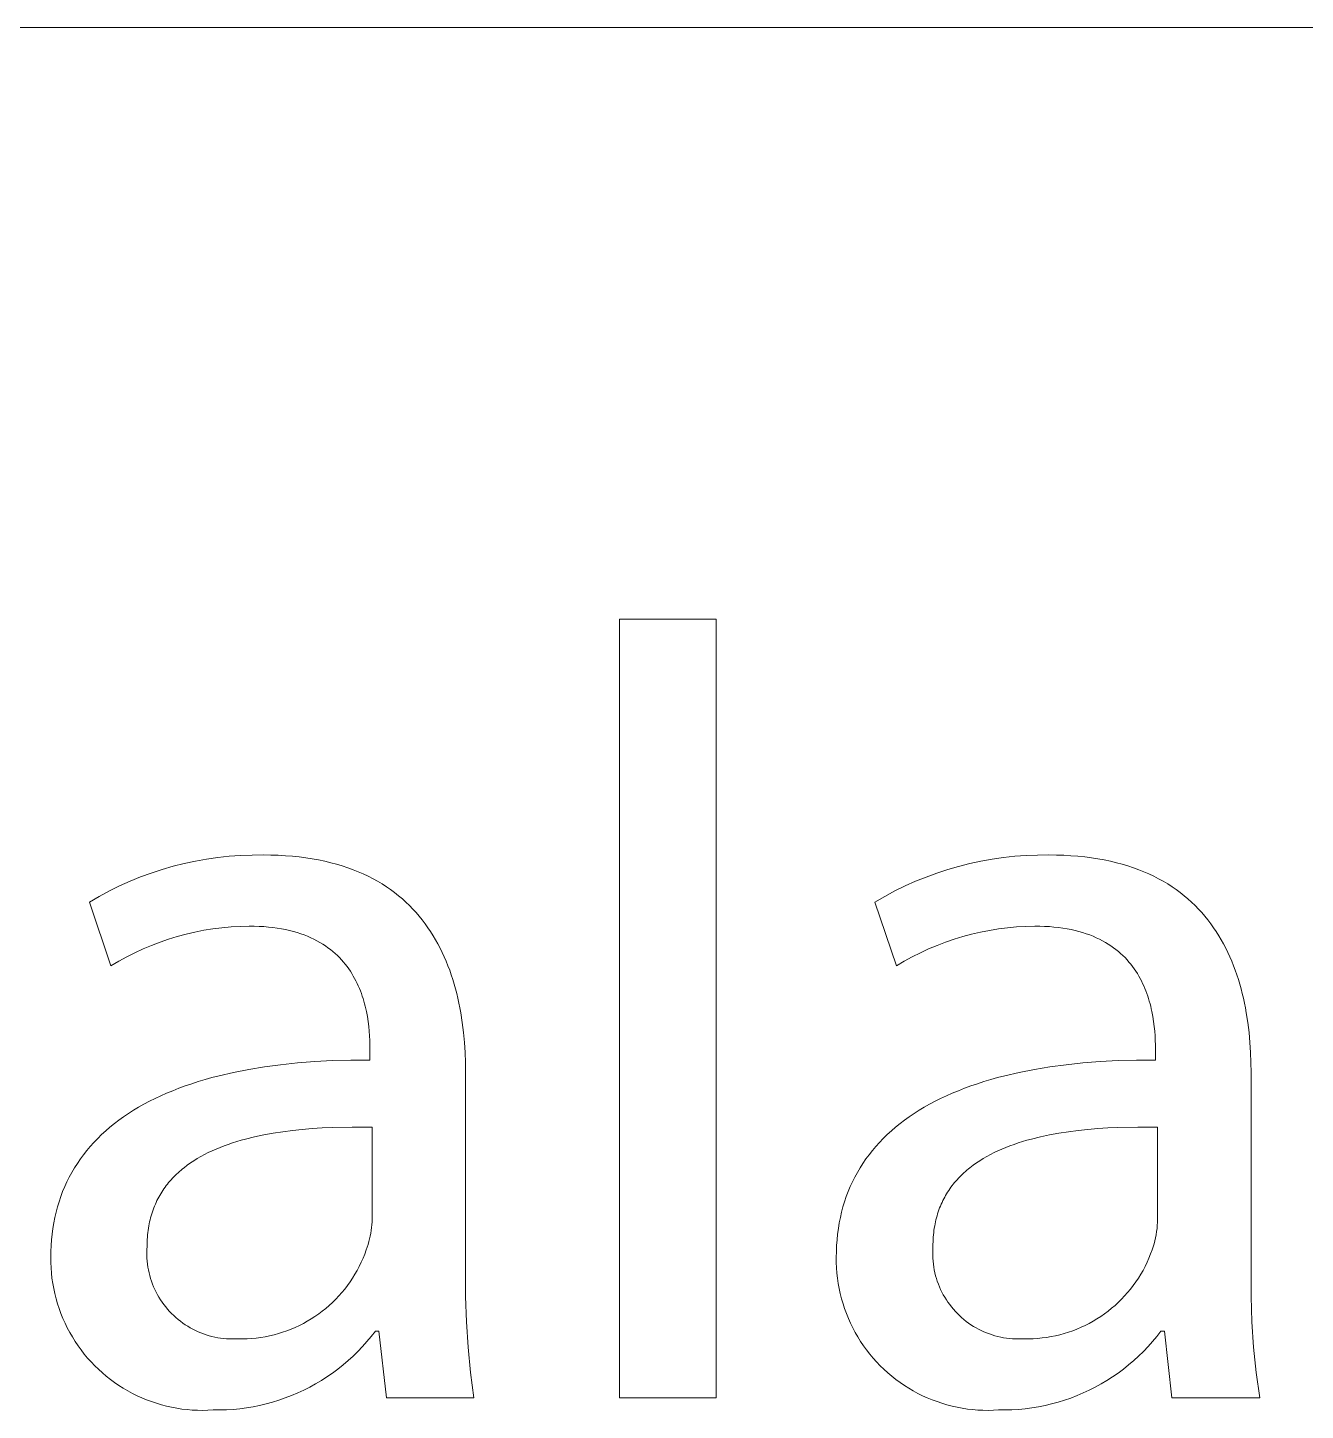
# Model space of a CAD drawing. Header units: millimetres. Extents: x -1246 to 2331, y -493 to 2006.
# Drawn here: x 2071.03 to 2112.75, y -338.04 to -292.9 of the extents above; entities that cross this region are included whole.
import ezdxf

# ---------------------------------------------------------------- set-up
doc = ezdxf.new("R2010")
doc.units = ezdxf.units.MM
doc.header["$MEASUREMENT"] = 0
doc.layers.add('Domyślny', color=7, linetype='Continuous', true_color=0x000000)

msp = doc.modelspace()

# ---------------------------------------------------------------- linework, layer by layer
at = {"layer": 'Domyślny', "color": 18, "lineweight": 15, "true_color": 0x000000}
for p, q in [((979.012, -292.897), (2330.869, -292.897)), ((2090.358, -312.205), (2093.514, -312.205)), ((2090.358, -337.637), (2090.358, -312.205)), ((2093.514, -312.205), (2093.514, -337.637)), ((2076.505, -320.11), (2076.872, -320.044)), ((2076.872, -320.044), (2077.241, -319.991)), ((2077.241, -319.991), (2077.611, -319.952)), ((2077.611, -319.952), (2077.983, -319.924)), ((2077.983, -319.924), (2078.355, -319.91)), ((2078.355, -319.91), (2078.728, -319.909)), ((2078.728, -319.909), (2078.973, -319.912)), ((2078.973, -319.912), (2079.212, -319.92)), ((2079.212, -319.92), (2079.446, -319.933)), ((2079.446, -319.933), (2079.674, -319.951)), ((2079.674, -319.951), (2079.896, -319.974)), ((2079.896, -319.974), (2080.113, -320.002)), ((2080.113, -320.002), (2080.324, -320.034)), ((2080.324, -320.034), (2080.53, -320.072)), ((2102.157, -320.111), (2102.524, -320.045)), ((2102.524, -320.045), (2102.892, -319.992)), ((2102.892, -319.992), (2103.263, -319.952)), ((2103.263, -319.952), (2103.635, -319.925)), ((2103.635, -319.925), (2104.007, -319.911)), ((2104.007, -319.911), (2104.38, -319.909)), ((2104.38, -319.909), (2104.625, -319.912)), ((2104.625, -319.912), (2104.865, -319.92)), ((2104.865, -319.92), (2105.099, -319.933)), ((2105.099, -319.933), (2105.327, -319.951)), ((2105.327, -319.951), (2105.55, -319.974)), ((2105.55, -319.974), (2105.767, -320.002)), ((2105.767, -320.002), (2105.979, -320.034)), ((2105.979, -320.034), (2106.185, -320.072)), ((2074.717, -320.627), (2075.067, -320.499)), ((2075.067, -320.499), (2075.421, -320.383)), ((2075.421, -320.383), (2075.779, -320.279)), ((2075.779, -320.279), (2076.141, -320.188)), ((2076.141, -320.188), (2076.505, -320.11)), ((2080.53, -320.072), (2080.731, -320.114)), ((2080.731, -320.114), (2080.926, -320.16)), ((2080.926, -320.16), (2081.116, -320.211)), ((2081.116, -320.211), (2081.301, -320.266)), ((2081.301, -320.266), (2081.481, -320.326)), ((2081.481, -320.326), (2081.656, -320.39)), ((2081.656, -320.39), (2081.825, -320.458)), ((2081.825, -320.458), (2081.99, -320.529)), ((2100.369, -320.628), (2100.719, -320.5)), ((2100.719, -320.5), (2101.073, -320.384)), ((2101.073, -320.384), (2101.431, -320.281)), ((2101.431, -320.281), (2101.792, -320.19)), ((2101.792, -320.19), (2102.157, -320.111)), ((2106.185, -320.072), (2106.386, -320.114)), ((2106.386, -320.114), (2106.581, -320.16)), ((2106.581, -320.16), (2106.772, -320.211)), ((2106.772, -320.211), (2106.957, -320.266)), ((2106.957, -320.266), (2107.137, -320.326)), ((2107.137, -320.326), (2107.312, -320.39)), ((2107.312, -320.39), (2107.482, -320.458)), ((2107.482, -320.458), (2107.647, -320.529)), ((2073.697, -321.084), (2074.032, -320.92)), ((2074.032, -320.92), (2074.372, -320.767)), ((2074.372, -320.767), (2074.717, -320.627)), ((2081.99, -320.529), (2082.15, -320.605)), ((2082.15, -320.605), (2082.306, -320.685)), ((2082.306, -320.685), (2082.456, -320.768)), ((2082.456, -320.768), (2082.602, -320.855)), ((2082.602, -320.855), (2082.743, -320.946)), ((2082.743, -320.946), (2082.88, -321.04)), ((2099.349, -321.084), (2099.684, -320.92)), ((2099.684, -320.92), (2100.024, -320.768)), ((2100.024, -320.768), (2100.369, -320.628)), ((2107.647, -320.529), (2107.807, -320.605)), ((2107.807, -320.605), (2107.962, -320.685)), ((2107.962, -320.685), (2108.113, -320.768)), ((2108.113, -320.768), (2108.259, -320.855)), ((2108.259, -320.855), (2108.4, -320.946)), ((2108.4, -320.946), (2108.537, -321.04)), ((2073.046, -321.446), (2073.368, -321.259)), ((2073.368, -321.259), (2073.697, -321.084)), ((2082.88, -321.04), (2083.012, -321.138)), ((2083.012, -321.138), (2083.14, -321.239)), ((2083.14, -321.239), (2083.264, -321.343)), ((2083.264, -321.343), (2083.383, -321.45)), ((2098.697, -321.446), (2099.02, -321.259)), ((2099.02, -321.259), (2099.349, -321.084)), ((2108.537, -321.04), (2108.669, -321.138)), ((2108.669, -321.138), (2108.797, -321.239)), ((2108.797, -321.239), (2108.92, -321.343)), ((2108.92, -321.343), (2109.04, -321.45)), ((2073.749, -323.531), (2073.046, -321.446)), ((2083.383, -321.45), (2083.498, -321.56)), ((2083.498, -321.56), (2083.609, -321.673)), ((2083.609, -321.673), (2083.715, -321.79)), ((2083.715, -321.79), (2083.818, -321.909)), ((2099.4, -323.531), (2098.697, -321.446)), ((2109.04, -321.45), (2109.154, -321.56)), ((2109.154, -321.56), (2109.265, -321.673)), ((2109.265, -321.673), (2109.372, -321.79)), ((2109.372, -321.79), (2109.474, -321.909)), ((2077.078, -322.32), (2076.785, -322.368)), ((2077.373, -322.283), (2077.078, -322.32)), ((2077.669, -322.256), (2077.373, -322.283)), ((2077.966, -322.239), (2077.669, -322.256)), ((2078.263, -322.232), (2077.966, -322.239)), ((2078.428, -322.234), (2078.263, -322.232)), ((2078.587, -322.24), (2078.428, -322.234)), ((2078.742, -322.249), (2078.587, -322.24)), ((2078.893, -322.262), (2078.742, -322.249)), ((2079.039, -322.278), (2078.893, -322.262)), ((2079.181, -322.297), (2079.039, -322.278)), ((2079.319, -322.32), (2079.181, -322.297)), ((2079.452, -322.346), (2079.319, -322.32)), ((2083.818, -321.909), (2083.916, -322.03)), ((2083.916, -322.03), (2084.011, -322.155)), ((2084.011, -322.155), (2084.102, -322.282)), ((2084.102, -322.282), (2084.189, -322.411)), ((2102.73, -322.321), (2102.437, -322.369)), ((2103.025, -322.284), (2102.73, -322.321)), ((2103.321, -322.256), (2103.025, -322.284)), ((2103.618, -322.239), (2103.321, -322.256)), ((2103.915, -322.232), (2103.618, -322.239)), ((2104.079, -322.234), (2103.915, -322.232)), ((2104.239, -322.24), (2104.079, -322.234)), ((2104.394, -322.249), (2104.239, -322.24)), ((2104.544, -322.262), (2104.394, -322.249)), ((2104.69, -322.278), (2104.544, -322.262)), ((2104.832, -322.297), (2104.69, -322.278)), ((2104.97, -322.32), (2104.832, -322.297)), ((2105.104, -322.346), (2104.97, -322.32)), ((2109.474, -321.909), (2109.573, -322.03)), ((2109.573, -322.03), (2109.667, -322.155)), ((2109.667, -322.155), (2109.758, -322.282)), ((2109.758, -322.282), (2109.844, -322.411)), ((2075.351, -322.754), (2075.073, -322.86)), ((2075.632, -322.657), (2075.351, -322.754)), ((2075.916, -322.57), (2075.632, -322.657)), ((2076.204, -322.492), (2075.916, -322.57)), ((2076.493, -322.425), (2076.204, -322.492)), ((2076.785, -322.368), (2076.493, -322.425)), ((2079.581, -322.375), (2079.452, -322.346)), ((2079.707, -322.407), (2079.581, -322.375)), ((2079.828, -322.442), (2079.707, -322.407)), ((2079.945, -322.48), (2079.828, -322.442)), ((2080.059, -322.521), (2079.945, -322.48)), ((2080.169, -322.564), (2080.059, -322.521)), ((2080.275, -322.61), (2080.169, -322.564)), ((2080.377, -322.658), (2080.275, -322.61)), ((2080.476, -322.709), (2080.377, -322.658)), ((2080.571, -322.762), (2080.476, -322.709)), ((2080.663, -322.818), (2080.571, -322.762)), ((2084.189, -322.411), (2084.272, -322.543)), ((2084.272, -322.543), (2084.351, -322.677)), ((2084.351, -322.677), (2084.427, -322.813)), ((2101.003, -322.755), (2100.725, -322.861)), ((2101.284, -322.658), (2101.003, -322.755)), ((2101.568, -322.571), (2101.284, -322.658)), ((2101.855, -322.494), (2101.568, -322.571)), ((2102.145, -322.426), (2101.855, -322.494)), ((2102.437, -322.369), (2102.145, -322.426)), ((2105.233, -322.375), (2105.104, -322.346)), ((2105.358, -322.407), (2105.233, -322.375)), ((2105.48, -322.442), (2105.358, -322.407)), ((2105.597, -322.48), (2105.48, -322.442)), ((2105.711, -322.521), (2105.597, -322.48)), ((2105.82, -322.564), (2105.711, -322.521)), ((2105.926, -322.61), (2105.82, -322.564)), ((2106.029, -322.658), (2105.926, -322.61)), ((2106.127, -322.709), (2106.029, -322.658)), ((2106.222, -322.762), (2106.127, -322.709)), ((2106.314, -322.818), (2106.222, -322.762)), ((2109.844, -322.411), (2109.927, -322.543)), ((2109.927, -322.543), (2110.007, -322.677)), ((2110.007, -322.677), (2110.083, -322.813)), ((2074.53, -323.101), (2074.265, -323.235)), ((2074.8, -322.976), (2074.53, -323.101)), ((2075.073, -322.86), (2074.8, -322.976)), ((2080.751, -322.875), (2080.663, -322.818)), ((2080.836, -322.935), (2080.751, -322.875)), ((2080.917, -322.997), (2080.836, -322.935)), ((2080.996, -323.06), (2080.917, -322.997)), ((2081.071, -323.125), (2080.996, -323.06)), ((2081.143, -323.192), (2081.071, -323.125)), ((2081.212, -323.261), (2081.143, -323.192)), ((2084.427, -322.813), (2084.5, -322.951)), ((2084.5, -322.951), (2084.568, -323.092)), ((2084.568, -323.092), (2084.634, -323.234)), ((2100.182, -323.101), (2099.916, -323.236)), ((2100.451, -322.977), (2100.182, -323.101)), ((2100.725, -322.861), (2100.451, -322.977)), ((2106.402, -322.875), (2106.314, -322.818)), ((2106.487, -322.935), (2106.402, -322.875)), ((2106.569, -322.997), (2106.487, -322.935)), ((2106.647, -323.06), (2106.569, -322.997)), ((2106.722, -323.125), (2106.647, -323.06)), ((2106.795, -323.192), (2106.722, -323.125)), ((2106.864, -323.261), (2106.795, -323.192)), ((2110.083, -322.813), (2110.155, -322.951)), ((2110.155, -322.951), (2110.223, -323.092)), ((2110.223, -323.092), (2110.288, -323.234)), ((2074.004, -323.378), (2073.749, -323.531)), ((2074.265, -323.235), (2074.004, -323.378)), ((2081.278, -323.331), (2081.212, -323.261)), ((2081.341, -323.403), (2081.278, -323.331)), ((2081.402, -323.476), (2081.341, -323.403)), ((2081.459, -323.551), (2081.402, -323.476)), ((2081.514, -323.626), (2081.459, -323.551)), ((2081.566, -323.703), (2081.514, -323.626)), ((2084.634, -323.234), (2084.696, -323.378)), ((2084.696, -323.378), (2084.754, -323.524)), ((2084.754, -323.524), (2084.81, -323.672)), ((2084.81, -323.672), (2084.862, -323.821)), ((2099.656, -323.379), (2099.4, -323.531)), ((2099.916, -323.236), (2099.656, -323.379)), ((2106.93, -323.331), (2106.864, -323.261)), ((2106.993, -323.403), (2106.93, -323.331)), ((2107.053, -323.476), (2106.993, -323.403)), ((2107.111, -323.551), (2107.053, -323.476)), ((2107.165, -323.626), (2107.111, -323.551)), ((2107.218, -323.703), (2107.165, -323.626)), ((2110.288, -323.234), (2110.35, -323.378)), ((2110.35, -323.378), (2110.409, -323.524)), ((2110.409, -323.524), (2110.464, -323.672)), ((2110.464, -323.672), (2110.516, -323.821)), ((2081.616, -323.781), (2081.566, -323.703)), ((2081.663, -323.86), (2081.616, -323.781)), ((2081.707, -323.94), (2081.663, -323.86)), ((2081.749, -324.02), (2081.707, -323.94)), ((2081.789, -324.101), (2081.749, -324.02)), ((2081.826, -324.183), (2081.789, -324.101)), ((2084.862, -323.821), (2084.911, -323.972)), ((2084.911, -323.972), (2084.957, -324.124)), ((2084.957, -324.124), (2085, -324.277)), ((2107.267, -323.781), (2107.218, -323.703)), ((2107.314, -323.86), (2107.267, -323.781)), ((2107.359, -323.94), (2107.314, -323.86)), ((2107.401, -324.02), (2107.359, -323.94)), ((2107.44, -324.101), (2107.401, -324.02)), ((2107.478, -324.183), (2107.44, -324.101)), ((2110.516, -323.821), (2110.565, -323.972)), ((2110.565, -323.972), (2110.611, -324.124)), ((2110.611, -324.124), (2110.653, -324.277)), ((2081.862, -324.265), (2081.826, -324.183)), ((2081.895, -324.348), (2081.862, -324.265)), ((2081.926, -324.431), (2081.895, -324.348)), ((2081.955, -324.515), (2081.926, -324.431)), ((2081.982, -324.598), (2081.955, -324.515)), ((2085, -324.277), (2085.04, -324.432)), ((2085.04, -324.432), (2085.077, -324.588)), ((2107.513, -324.265), (2107.478, -324.183)), ((2107.546, -324.348), (2107.513, -324.265)), ((2107.577, -324.431), (2107.546, -324.348)), ((2107.606, -324.515), (2107.577, -324.431)), ((2107.633, -324.598), (2107.606, -324.515)), ((2110.653, -324.277), (2110.693, -324.432)), ((2110.693, -324.432), (2110.73, -324.588)), ((2082.007, -324.682), (2081.982, -324.598)), ((2082.03, -324.766), (2082.007, -324.682)), ((2082.052, -324.849), (2082.03, -324.766)), ((2082.071, -324.933), (2082.052, -324.849)), ((2082.089, -325.016), (2082.071, -324.933)), ((2082.121, -325.182), (2082.089, -325.016)), ((2085.077, -324.588), (2085.111, -324.745)), ((2085.111, -324.745), (2085.143, -324.903)), ((2085.143, -324.903), (2085.172, -325.062)), ((2107.658, -324.682), (2107.633, -324.598)), ((2107.682, -324.766), (2107.658, -324.682)), ((2107.703, -324.849), (2107.682, -324.766)), ((2107.723, -324.933), (2107.703, -324.849)), ((2107.741, -325.016), (2107.723, -324.933)), ((2107.772, -325.182), (2107.741, -325.016)), ((2110.73, -324.588), (2110.764, -324.745)), ((2110.764, -324.745), (2110.795, -324.903)), ((2110.795, -324.903), (2110.824, -325.062)), ((2082.147, -325.345), (2082.121, -325.182)), ((2082.167, -325.506), (2082.147, -325.345)), ((2085.172, -325.062), (2085.221, -325.382)), ((2085.221, -325.382), (2085.261, -325.705)), ((2107.798, -325.345), (2107.772, -325.182)), ((2107.819, -325.506), (2107.798, -325.345)), ((2110.824, -325.062), (2110.873, -325.382)), ((2110.873, -325.382), (2110.913, -325.705)), ((2082.182, -325.664), (2082.167, -325.506)), ((2082.194, -325.817), (2082.182, -325.664)), ((2082.201, -325.966), (2082.194, -325.817)), ((2085.261, -325.705), (2085.291, -326.03)), ((2107.834, -325.664), (2107.819, -325.506)), ((2107.845, -325.817), (2107.834, -325.664)), ((2107.853, -325.966), (2107.845, -325.817)), ((2110.913, -325.705), (2110.942, -326.03)), ((2082.205, -326.109), (2082.201, -325.966)), ((2082.206, -326.247), (2082.205, -326.109)), ((2082.206, -326.604), (2082.206, -326.247)), ((2085.291, -326.03), (2085.311, -326.356)), ((2085.311, -326.356), (2085.323, -326.683)), ((2107.857, -326.109), (2107.853, -325.966)), ((2107.858, -326.247), (2107.857, -326.109)), ((2107.858, -326.604), (2107.858, -326.247)), ((2110.942, -326.03), (2110.963, -326.356)), ((2110.963, -326.356), (2110.975, -326.683)), ((2078.247, -326.911), (2078.758, -326.827)), ((2078.758, -326.827), (2079.288, -326.756)), ((2079.288, -326.756), (2079.836, -326.699)), ((2079.836, -326.699), (2080.402, -326.655)), ((2080.402, -326.655), (2080.986, -326.624)), ((2080.986, -326.624), (2081.587, -326.607)), ((2081.587, -326.607), (2082.206, -326.604)), ((2085.323, -326.683), (2085.327, -327.009)), ((2103.903, -326.911), (2104.414, -326.827)), ((2104.414, -326.827), (2104.944, -326.756)), ((2104.944, -326.756), (2105.491, -326.699)), ((2105.491, -326.699), (2106.057, -326.655)), ((2106.057, -326.655), (2106.64, -326.624)), ((2106.64, -326.624), (2107.24, -326.607)), ((2107.24, -326.607), (2107.858, -326.604)), ((2110.975, -326.683), (2110.979, -327.009)), ((2076.601, -327.307), (2076.822, -327.241)), ((2076.822, -327.241), (2077.048, -327.178)), ((2077.048, -327.178), (2077.279, -327.118)), ((2077.279, -327.118), (2077.753, -327.008)), ((2077.753, -327.008), (2078.247, -326.911)), ((2085.327, -327.009), (2085.327, -333.489)), ((2102.258, -327.307), (2102.479, -327.241)), ((2102.479, -327.241), (2102.705, -327.178)), ((2102.705, -327.178), (2102.935, -327.118)), ((2102.935, -327.118), (2103.41, -327.008)), ((2103.41, -327.008), (2103.903, -326.911)), ((2110.979, -327.009), (2110.979, -333.489)), ((2075.374, -327.771), (2075.567, -327.686)), ((2075.567, -327.686), (2075.764, -327.604)), ((2075.764, -327.604), (2075.966, -327.525)), ((2075.966, -327.525), (2076.173, -327.449)), ((2076.173, -327.449), (2076.385, -327.376)), ((2076.385, -327.376), (2076.601, -327.307)), ((2101.031, -327.771), (2101.224, -327.686)), ((2101.224, -327.686), (2101.421, -327.604)), ((2101.421, -327.604), (2101.623, -327.525)), ((2101.623, -327.525), (2101.83, -327.449)), ((2101.83, -327.449), (2102.042, -327.376)), ((2102.042, -327.376), (2102.258, -327.307)), ((2074.484, -328.245), (2074.653, -328.144)), ((2074.653, -328.144), (2074.826, -328.046)), ((2074.826, -328.046), (2075.004, -327.951)), ((2075.004, -327.951), (2075.187, -327.86)), ((2075.187, -327.86), (2075.374, -327.771)), ((2100.14, -328.245), (2100.309, -328.144)), ((2100.309, -328.144), (2100.482, -328.046)), ((2100.482, -328.046), (2100.66, -327.951)), ((2100.66, -327.951), (2100.843, -327.86)), ((2100.843, -327.86), (2101.031, -327.771)), ((2073.86, -328.679), (2074.009, -328.566)), ((2074.009, -328.566), (2074.162, -328.456)), ((2074.162, -328.456), (2074.321, -328.349)), ((2074.321, -328.349), (2074.484, -328.245)), ((2099.516, -328.679), (2099.664, -328.566)), ((2099.664, -328.566), (2099.818, -328.456)), ((2099.818, -328.456), (2099.977, -328.349)), ((2099.977, -328.349), (2100.14, -328.245)), ((2073.316, -329.162), (2073.445, -329.037)), ((2073.445, -329.037), (2073.578, -328.915)), ((2073.578, -328.915), (2073.717, -328.795)), ((2073.717, -328.795), (2073.86, -328.679)), ((2078.74, -329.047), (2078.439, -329.111)), ((2079.048, -328.991), (2078.74, -329.047)), ((2079.36, -328.943), (2079.048, -328.991)), ((2079.677, -328.902), (2079.36, -328.943)), ((2079.998, -328.868), (2079.677, -328.902)), ((2080.321, -328.841), (2079.998, -328.868)), ((2080.647, -328.82), (2080.321, -328.841)), ((2080.974, -328.805), (2080.647, -328.82)), ((2081.628, -328.791), (2080.974, -328.805)), ((2082.278, -328.796), (2081.628, -328.791)), ((2082.278, -331.798), (2082.278, -328.796)), ((2098.971, -329.162), (2099.099, -329.037)), ((2099.099, -329.037), (2099.233, -328.915)), ((2099.233, -328.915), (2099.372, -328.795)), ((2099.372, -328.795), (2099.516, -328.679)), ((2104.401, -329.047), (2104.1, -329.111)), ((2104.707, -328.991), (2104.401, -329.047)), ((2105.019, -328.943), (2104.707, -328.991)), ((2105.335, -328.902), (2105.019, -328.943)), ((2105.655, -328.868), (2105.335, -328.902)), ((2105.978, -328.841), (2105.655, -328.868)), ((2106.303, -328.82), (2105.978, -328.841)), ((2106.629, -328.805), (2106.303, -328.82)), ((2107.282, -328.791), (2106.629, -328.805)), ((2107.929, -328.796), (2107.282, -328.791)), ((2107.929, -331.798), (2107.929, -328.796)), ((2072.961, -329.556), (2073.074, -329.422)), ((2073.074, -329.422), (2073.192, -329.291)), ((2073.192, -329.291), (2073.316, -329.162)), ((2077.181, -329.511), (2077.053, -329.567)), ((2077.312, -329.457), (2077.181, -329.511)), ((2077.445, -329.405), (2077.312, -329.457)), ((2077.581, -329.356), (2077.445, -329.405)), ((2077.719, -329.31), (2077.581, -329.356)), ((2077.859, -329.265), (2077.719, -329.31)), ((2078.001, -329.223), (2077.859, -329.265)), ((2078.145, -329.184), (2078.001, -329.223)), ((2078.439, -329.111), (2078.145, -329.184)), ((2098.615, -329.556), (2098.728, -329.422)), ((2098.728, -329.422), (2098.847, -329.291)), ((2098.847, -329.291), (2098.971, -329.162)), ((2102.843, -329.511), (2102.715, -329.567)), ((2102.974, -329.457), (2102.843, -329.511)), ((2103.107, -329.405), (2102.974, -329.457)), ((2103.242, -329.356), (2103.107, -329.405)), ((2103.38, -329.31), (2103.242, -329.356)), ((2103.52, -329.265), (2103.38, -329.31)), ((2103.662, -329.223), (2103.52, -329.265)), ((2103.806, -329.184), (2103.662, -329.223)), ((2104.1, -329.111), (2103.806, -329.184)), ((2072.558, -330.123), (2072.651, -329.977)), ((2072.651, -329.977), (2072.749, -329.834)), ((2072.749, -329.834), (2072.852, -329.694)), ((2072.852, -329.694), (2072.961, -329.556)), ((2076.346, -329.963), (2076.239, -330.039)), ((2076.456, -329.89), (2076.346, -329.963)), ((2076.569, -329.82), (2076.456, -329.89)), ((2076.686, -329.753), (2076.569, -329.82)), ((2076.806, -329.689), (2076.686, -329.753)), ((2076.928, -329.627), (2076.806, -329.689)), ((2077.053, -329.567), (2076.928, -329.627)), ((2098.212, -330.123), (2098.305, -329.977)), ((2098.305, -329.977), (2098.403, -329.834)), ((2098.403, -329.834), (2098.506, -329.694)), ((2098.506, -329.694), (2098.615, -329.556)), ((2102.009, -329.963), (2101.902, -330.039)), ((2102.119, -329.89), (2102.009, -329.963)), ((2102.232, -329.82), (2102.119, -329.89)), ((2102.349, -329.753), (2102.232, -329.82)), ((2102.468, -329.689), (2102.349, -329.753)), ((2102.59, -329.627), (2102.468, -329.689)), ((2102.715, -329.567), (2102.59, -329.627)), ((2072.31, -330.579), (2072.388, -330.424)), ((2072.388, -330.424), (2072.47, -330.272)), ((2072.47, -330.272), (2072.558, -330.123)), ((2075.802, -330.418), (2075.758, -330.464)), ((2075.847, -330.373), (2075.802, -330.418)), ((2075.893, -330.328), (2075.847, -330.373)), ((2075.939, -330.285), (2075.893, -330.328)), ((2075.987, -330.242), (2075.939, -330.285)), ((2076.036, -330.2), (2075.987, -330.242)), ((2076.085, -330.159), (2076.036, -330.2)), ((2076.136, -330.118), (2076.085, -330.159)), ((2076.239, -330.039), (2076.136, -330.118)), ((2097.963, -330.579), (2098.041, -330.424)), ((2098.041, -330.424), (2098.124, -330.272)), ((2098.124, -330.272), (2098.212, -330.123)), ((2101.465, -330.418), (2101.421, -330.464)), ((2101.51, -330.373), (2101.465, -330.418)), ((2101.556, -330.328), (2101.51, -330.373)), ((2101.602, -330.285), (2101.556, -330.328)), ((2101.65, -330.242), (2101.602, -330.285)), ((2101.699, -330.2), (2101.65, -330.242)), ((2101.748, -330.159), (2101.699, -330.2)), ((2101.798, -330.118), (2101.748, -330.159)), ((2101.902, -330.039), (2101.798, -330.118)), ((2072.11, -331.062), (2072.171, -330.898)), ((2072.171, -330.898), (2072.238, -330.737)), ((2072.238, -330.737), (2072.31, -330.579)), ((2075.443, -330.86), (2075.409, -330.913)), ((2075.479, -330.807), (2075.443, -330.86)), ((2075.516, -330.756), (2075.479, -330.807)), ((2075.553, -330.705), (2075.516, -330.756)), ((2075.592, -330.655), (2075.553, -330.705)), ((2075.632, -330.606), (2075.592, -330.655)), ((2075.673, -330.558), (2075.632, -330.606)), ((2075.715, -330.51), (2075.673, -330.558)), ((2075.758, -330.464), (2075.715, -330.51)), ((2097.762, -331.062), (2097.824, -330.898)), ((2097.824, -330.898), (2097.891, -330.737)), ((2097.891, -330.737), (2097.963, -330.579)), ((2101.106, -330.86), (2101.072, -330.913)), ((2101.142, -330.807), (2101.106, -330.86)), ((2101.179, -330.756), (2101.142, -330.807)), ((2101.217, -330.705), (2101.179, -330.756)), ((2101.256, -330.655), (2101.217, -330.705)), ((2101.295, -330.606), (2101.256, -330.655)), ((2101.336, -330.558), (2101.295, -330.606)), ((2101.378, -330.51), (2101.336, -330.558)), ((2101.421, -330.464), (2101.378, -330.51)), ((2072.002, -331.397), (2072.053, -331.228)), ((2072.053, -331.228), (2072.11, -331.062)), ((2075.198, -331.31), (2075.172, -331.37)), ((2075.224, -331.251), (2075.198, -331.31)), ((2075.252, -331.192), (2075.224, -331.251)), ((2075.281, -331.135), (2075.252, -331.192)), ((2075.311, -331.078), (2075.281, -331.135)), ((2075.343, -331.022), (2075.311, -331.078)), ((2075.375, -330.967), (2075.343, -331.022)), ((2075.409, -330.913), (2075.375, -330.967)), ((2097.654, -331.397), (2097.706, -331.228)), ((2097.706, -331.228), (2097.762, -331.062)), ((2100.861, -331.31), (2100.835, -331.37)), ((2100.888, -331.251), (2100.861, -331.31)), ((2100.915, -331.192), (2100.888, -331.251)), ((2100.944, -331.135), (2100.915, -331.192)), ((2100.975, -331.078), (2100.944, -331.135)), ((2101.006, -331.022), (2100.975, -331.078)), ((2101.038, -330.967), (2101.006, -331.022)), ((2101.072, -330.913), (2101.038, -330.967)), ((2071.881, -331.922), (2071.916, -331.745)), ((2071.916, -331.745), (2071.957, -331.57)), ((2071.957, -331.57), (2072.002, -331.397)), ((2075.044, -331.75), (2075.027, -331.817)), ((2075.063, -331.685), (2075.044, -331.75)), ((2075.082, -331.62), (2075.063, -331.685)), ((2075.103, -331.556), (2075.082, -331.62)), ((2075.125, -331.493), (2075.103, -331.556)), ((2075.148, -331.431), (2075.125, -331.493)), ((2075.172, -331.37), (2075.148, -331.431)), ((2082.275, -331.891), (2082.278, -331.798)), ((2097.533, -331.922), (2097.568, -331.745)), ((2097.568, -331.745), (2097.609, -331.57)), ((2097.609, -331.57), (2097.654, -331.397)), ((2100.708, -331.75), (2100.691, -331.817)), ((2100.726, -331.685), (2100.708, -331.75)), ((2100.745, -331.62), (2100.726, -331.685)), ((2100.766, -331.556), (2100.745, -331.62)), ((2100.788, -331.493), (2100.766, -331.556)), ((2100.811, -331.431), (2100.788, -331.493)), ((2100.835, -331.37), (2100.811, -331.431)), ((2107.926, -331.9), (2107.929, -331.798)), ((2071.827, -332.287), (2071.851, -332.103)), ((2071.851, -332.103), (2071.881, -331.922)), ((2074.953, -332.237), (2074.946, -332.31)), ((2074.962, -332.164), (2074.953, -332.237)), ((2074.973, -332.093), (2074.962, -332.164)), ((2074.984, -332.022), (2074.973, -332.093)), ((2074.997, -331.953), (2074.984, -332.022)), ((2075.012, -331.885), (2074.997, -331.953)), ((2075.027, -331.817), (2075.012, -331.885)), ((2082.235, -332.26), (2082.249, -332.169)), ((2082.249, -332.169), (2082.261, -332.076)), ((2082.261, -332.076), (2082.269, -331.983)), ((2082.269, -331.983), (2082.275, -331.891)), ((2097.478, -332.287), (2097.503, -332.103)), ((2097.503, -332.103), (2097.533, -331.922)), ((2100.617, -332.237), (2100.609, -332.31)), ((2100.626, -332.164), (2100.617, -332.237)), ((2100.636, -332.093), (2100.626, -332.164)), ((2100.648, -332.022), (2100.636, -332.093)), ((2100.661, -331.953), (2100.648, -332.022)), ((2100.675, -331.885), (2100.661, -331.953)), ((2100.691, -331.817), (2100.675, -331.885)), ((2107.88, -332.305), (2107.896, -332.204)), ((2107.896, -332.204), (2107.909, -332.103)), ((2107.909, -332.103), (2107.919, -332.001)), ((2107.919, -332.001), (2107.926, -331.9)), ((2071.786, -332.854), (2071.794, -332.662)), ((2071.794, -332.662), (2071.808, -332.473)), ((2071.808, -332.473), (2071.827, -332.287)), ((2074.928, -332.691), (2074.922, -332.787)), ((2074.929, -332.613), (2074.928, -332.691)), ((2074.931, -332.536), (2074.929, -332.613)), ((2074.934, -332.459), (2074.931, -332.536)), ((2074.939, -332.384), (2074.934, -332.459)), ((2074.946, -332.31), (2074.939, -332.384)), ((2082.119, -332.711), (2082.148, -332.622)), ((2082.148, -332.622), (2082.174, -332.533)), ((2082.174, -332.533), (2082.197, -332.443)), ((2082.197, -332.443), (2082.217, -332.352)), ((2082.217, -332.352), (2082.235, -332.26)), ((2097.437, -332.854), (2097.446, -332.662)), ((2097.446, -332.662), (2097.459, -332.473)), ((2097.459, -332.473), (2097.478, -332.287)), ((2100.591, -332.691), (2100.585, -332.787)), ((2100.592, -332.613), (2100.591, -332.691)), ((2100.594, -332.536), (2100.592, -332.613)), ((2100.598, -332.459), (2100.594, -332.536)), ((2100.603, -332.384), (2100.598, -332.459)), ((2100.609, -332.31), (2100.603, -332.384)), ((2107.751, -332.798), (2107.783, -332.701)), ((2107.783, -332.701), (2107.812, -332.603)), ((2107.812, -332.603), (2107.837, -332.505)), ((2107.837, -332.505), (2107.86, -332.405)), ((2107.86, -332.405), (2107.88, -332.305)), ((2071.783, -333.048), (2071.786, -332.854)), ((2071.784, -333.219), (2071.783, -333.048)), ((2074.922, -332.787), (2074.92, -332.883)), ((2074.92, -332.883), (2074.92, -332.979)), ((2074.92, -332.979), (2074.924, -333.075)), ((2074.924, -333.075), (2074.932, -333.171)), ((2081.922, -333.208), (2081.982, -333.073)), ((2081.982, -333.073), (2082.037, -332.937)), ((2082.037, -332.937), (2082.087, -332.798)), ((2082.087, -332.798), (2082.119, -332.711)), ((2097.435, -333.048), (2097.437, -332.854)), ((2097.436, -333.219), (2097.435, -333.048)), ((2100.585, -332.787), (2100.583, -332.883)), ((2100.583, -332.883), (2100.583, -332.979)), ((2100.583, -332.979), (2100.587, -333.075)), ((2100.587, -333.075), (2100.594, -333.171)), ((2107.585, -333.207), (2107.645, -333.073)), ((2107.645, -333.073), (2107.7, -332.936)), ((2107.7, -332.936), (2107.751, -332.798)), ((2071.791, -333.389), (2071.784, -333.219)), ((2071.804, -333.559), (2071.791, -333.389)), ((2071.823, -333.728), (2071.804, -333.559)), ((2074.932, -333.171), (2074.942, -333.266)), ((2074.942, -333.266), (2074.956, -333.361)), ((2074.956, -333.361), (2074.973, -333.456)), ((2074.973, -333.456), (2074.994, -333.55)), ((2074.994, -333.55), (2075.017, -333.643)), ((2081.639, -333.723), (2081.716, -333.598)), ((2081.716, -333.598), (2081.789, -333.47)), ((2081.789, -333.47), (2081.858, -333.34)), ((2081.858, -333.34), (2081.922, -333.208)), ((2085.327, -333.489), (2085.328, -334.321)), ((2097.443, -333.389), (2097.436, -333.219)), ((2097.456, -333.559), (2097.443, -333.389)), ((2097.475, -333.728), (2097.456, -333.559)), ((2100.594, -333.171), (2100.605, -333.267)), ((2100.605, -333.267), (2100.618, -333.362)), ((2100.618, -333.362), (2100.635, -333.457)), ((2100.635, -333.457), (2100.655, -333.551)), ((2100.655, -333.551), (2100.679, -333.644)), ((2107.301, -333.722), (2107.379, -333.597)), ((2107.379, -333.597), (2107.452, -333.47)), ((2107.452, -333.47), (2107.521, -333.34)), ((2107.521, -333.34), (2107.585, -333.207)), ((2110.979, -333.489), (2110.979, -334.321)), ((2071.848, -333.896), (2071.823, -333.728)), ((2071.878, -334.064), (2071.848, -333.896)), ((2075.017, -333.643), (2075.044, -333.735)), ((2075.044, -333.735), (2075.074, -333.827)), ((2075.074, -333.827), (2075.107, -333.917)), ((2075.107, -333.917), (2075.143, -334.006)), ((2075.143, -334.006), (2075.182, -334.094)), ((2081.382, -334.082), (2081.471, -333.966)), ((2081.471, -333.966), (2081.557, -333.846)), ((2081.557, -333.846), (2081.639, -333.723)), ((2097.499, -333.896), (2097.475, -333.728)), ((2097.529, -334.064), (2097.499, -333.896)), ((2100.679, -333.644), (2100.706, -333.736)), ((2100.706, -333.736), (2100.735, -333.828)), ((2100.735, -333.828), (2100.768, -333.918)), ((2100.768, -333.918), (2100.804, -334.007)), ((2100.804, -334.007), (2100.843, -334.095)), ((2107.044, -334.081), (2107.133, -333.964)), ((2107.133, -333.964), (2107.219, -333.845)), ((2107.219, -333.845), (2107.301, -333.722)), ((2071.914, -334.23), (2071.878, -334.064)), ((2071.956, -334.395), (2071.914, -334.23)), ((2072.003, -334.559), (2071.956, -334.395)), ((2075.182, -334.094), (2075.224, -334.18)), ((2075.224, -334.18), (2075.269, -334.265)), ((2075.269, -334.265), (2075.317, -334.348)), ((2075.317, -334.348), (2075.368, -334.43)), ((2075.368, -334.43), (2075.421, -334.51)), ((2075.421, -334.51), (2075.478, -334.587)), ((2080.984, -334.516), (2081.089, -334.413)), ((2081.089, -334.413), (2081.19, -334.306)), ((2081.19, -334.306), (2081.288, -334.196)), ((2081.288, -334.196), (2081.382, -334.082)), ((2085.328, -334.321), (2085.356, -335.152)), ((2097.565, -334.23), (2097.529, -334.064)), ((2097.607, -334.395), (2097.565, -334.23)), ((2097.655, -334.559), (2097.607, -334.395)), ((2100.843, -334.095), (2100.885, -334.181)), ((2100.885, -334.181), (2100.93, -334.266)), ((2100.93, -334.266), (2100.978, -334.35)), ((2100.978, -334.35), (2101.029, -334.431)), ((2101.029, -334.431), (2101.083, -334.511)), ((2101.083, -334.511), (2101.139, -334.589)), ((2106.646, -334.514), (2106.751, -334.411)), ((2106.751, -334.411), (2106.852, -334.304)), ((2106.852, -334.304), (2106.95, -334.194)), ((2106.95, -334.194), (2107.044, -334.081)), ((2110.979, -334.321), (2111.008, -335.153)), ((2072.056, -334.721), (2072.003, -334.559)), ((2072.115, -334.88), (2072.056, -334.721)), ((2072.179, -335.038), (2072.115, -334.88)), ((2075.478, -334.587), (2075.536, -334.663)), ((2075.536, -334.663), (2075.598, -334.737)), ((2075.598, -334.737), (2075.662, -334.809)), ((2075.662, -334.809), (2075.728, -334.879)), ((2075.728, -334.879), (2075.797, -334.946)), ((2075.797, -334.946), (2075.868, -335.01)), ((2080.411, -334.976), (2080.532, -334.892)), ((2080.532, -334.892), (2080.649, -334.804)), ((2080.649, -334.804), (2080.764, -334.712)), ((2080.764, -334.712), (2080.876, -334.616)), ((2080.876, -334.616), (2080.984, -334.516)), ((2097.708, -334.721), (2097.655, -334.559)), ((2097.766, -334.88), (2097.708, -334.721)), ((2097.83, -335.038), (2097.766, -334.88)), ((2101.139, -334.589), (2101.198, -334.665)), ((2101.198, -334.665), (2101.259, -334.739)), ((2101.259, -334.739), (2101.323, -334.811)), ((2101.323, -334.811), (2101.389, -334.881)), ((2101.389, -334.881), (2101.458, -334.948)), ((2101.458, -334.948), (2101.529, -335.013)), ((2106.073, -334.974), (2106.193, -334.89)), ((2106.193, -334.89), (2106.311, -334.802)), ((2106.311, -334.802), (2106.426, -334.71)), ((2106.426, -334.71), (2106.538, -334.614)), ((2106.538, -334.614), (2106.646, -334.514)), ((2072.248, -335.194), (2072.179, -335.038)), ((2072.323, -335.347), (2072.248, -335.194)), ((2072.403, -335.497), (2072.323, -335.347)), ((2075.868, -335.01), (2075.941, -335.073)), ((2075.941, -335.073), (2076.016, -335.133)), ((2076.016, -335.133), (2076.093, -335.19)), ((2076.093, -335.19), (2076.173, -335.244)), ((2076.173, -335.244), (2076.254, -335.296)), ((2076.254, -335.296), (2076.336, -335.345)), ((2076.336, -335.345), (2076.421, -335.391)), ((2076.421, -335.391), (2076.506, -335.434)), ((2079.494, -335.442), (2079.632, -335.389)), ((2079.632, -335.389), (2079.767, -335.332)), ((2079.767, -335.332), (2079.901, -335.269)), ((2079.901, -335.269), (2080.032, -335.203)), ((2080.032, -335.203), (2080.161, -335.131)), ((2080.161, -335.131), (2080.287, -335.056)), ((2080.287, -335.056), (2080.411, -334.976)), ((2085.356, -335.152), (2085.411, -335.982)), ((2097.9, -335.194), (2097.83, -335.038)), ((2097.975, -335.347), (2097.9, -335.194)), ((2098.055, -335.497), (2097.975, -335.347)), ((2101.529, -335.013), (2101.602, -335.075)), ((2101.602, -335.075), (2101.678, -335.135)), ((2101.678, -335.135), (2101.755, -335.192)), ((2101.755, -335.192), (2101.834, -335.246)), ((2101.834, -335.246), (2101.915, -335.298)), ((2101.915, -335.298), (2101.998, -335.347)), ((2101.998, -335.347), (2102.083, -335.393)), ((2102.083, -335.393), (2102.169, -335.436)), ((2105.157, -335.44), (2105.294, -335.387)), ((2105.294, -335.387), (2105.43, -335.33)), ((2105.43, -335.33), (2105.563, -335.267)), ((2105.563, -335.267), (2105.694, -335.2)), ((2105.694, -335.2), (2105.823, -335.129)), ((2105.823, -335.129), (2105.949, -335.054)), ((2105.949, -335.054), (2106.073, -334.974)), ((2111.008, -335.153), (2111.065, -335.983)), ((2072.488, -335.644), (2072.403, -335.497)), ((2072.579, -335.789), (2072.488, -335.644)), ((2072.674, -335.93), (2072.579, -335.789)), ((2076.506, -335.434), (2076.594, -335.474)), ((2076.594, -335.474), (2076.682, -335.511)), ((2076.682, -335.511), (2076.772, -335.545)), ((2076.772, -335.545), (2076.863, -335.576)), ((2076.863, -335.576), (2076.955, -335.604)), ((2076.955, -335.604), (2077.048, -335.629)), ((2077.048, -335.629), (2077.142, -335.65)), ((2077.142, -335.65), (2077.236, -335.669)), ((2077.236, -335.669), (2077.331, -335.684)), ((2077.331, -335.684), (2077.426, -335.695)), ((2077.426, -335.695), (2077.522, -335.704)), ((2077.522, -335.704), (2077.618, -335.709)), ((2077.618, -335.709), (2077.714, -335.711)), ((2077.714, -335.711), (2077.81, -335.709)), ((2077.81, -335.709), (2077.906, -335.705)), ((2077.906, -335.705), (2078.053, -335.706)), ((2078.053, -335.706), (2078.2, -335.702)), ((2078.2, -335.702), (2078.347, -335.693)), ((2078.347, -335.693), (2078.494, -335.679)), ((2078.494, -335.679), (2078.64, -335.66)), ((2078.64, -335.66), (2078.785, -335.636)), ((2078.785, -335.636), (2078.929, -335.607)), ((2078.929, -335.607), (2079.073, -335.573)), ((2079.073, -335.573), (2079.215, -335.534)), ((2079.215, -335.534), (2079.355, -335.491)), ((2079.355, -335.491), (2079.494, -335.442)), ((2082.11, -335.794), (2081.965, -335.957)), ((2082.251, -335.627), (2082.11, -335.794)), ((2082.385, -335.455), (2082.251, -335.627)), ((2082.492, -335.455), (2082.385, -335.455)), ((2082.742, -337.635), (2082.492, -335.455)), ((2098.14, -335.644), (2098.055, -335.497)), ((2098.23, -335.789), (2098.14, -335.644)), ((2098.325, -335.93), (2098.23, -335.789)), ((2102.169, -335.436), (2102.256, -335.476)), ((2102.256, -335.476), (2102.345, -335.513)), ((2102.345, -335.513), (2102.435, -335.547)), ((2102.435, -335.547), (2102.526, -335.578)), ((2102.526, -335.578), (2102.618, -335.606)), ((2102.618, -335.606), (2102.711, -335.631)), ((2102.711, -335.631), (2102.804, -335.652)), ((2102.804, -335.652), (2102.899, -335.67)), ((2102.899, -335.67), (2102.994, -335.685)), ((2102.994, -335.685), (2103.089, -335.696)), ((2103.089, -335.696), (2103.185, -335.705)), ((2103.185, -335.705), (2103.281, -335.71)), ((2103.281, -335.71), (2103.377, -335.711)), ((2103.377, -335.711), (2103.473, -335.71)), ((2103.473, -335.71), (2103.569, -335.705)), ((2103.569, -335.705), (2103.717, -335.705)), ((2103.717, -335.705), (2103.864, -335.701)), ((2103.864, -335.701), (2104.011, -335.692)), ((2104.011, -335.692), (2104.157, -335.678)), ((2104.157, -335.678), (2104.303, -335.659)), ((2104.303, -335.659), (2104.448, -335.634)), ((2104.448, -335.634), (2104.592, -335.605)), ((2104.592, -335.605), (2104.736, -335.571)), ((2104.736, -335.571), (2104.877, -335.532)), ((2104.877, -335.532), (2105.018, -335.489)), ((2105.018, -335.489), (2105.157, -335.44)), ((2107.762, -335.795), (2107.617, -335.958)), ((2107.902, -335.627), (2107.762, -335.795)), ((2108.037, -335.455), (2107.902, -335.627)), ((2108.156, -335.455), (2108.037, -335.455)), ((2108.394, -337.635), (2108.156, -335.455)), ((2072.774, -336.068), (2072.674, -335.93)), ((2072.878, -336.202), (2072.774, -336.068)), ((2072.987, -336.333), (2072.878, -336.202)), ((2081.657, -336.267), (2081.496, -336.415)), ((2081.813, -336.115), (2081.657, -336.267)), ((2081.965, -335.957), (2081.813, -336.115)), ((2085.411, -335.982), (2085.493, -336.81)), ((2098.425, -336.068), (2098.325, -335.93)), ((2098.53, -336.202), (2098.425, -336.068)), ((2098.639, -336.333), (2098.53, -336.202)), ((2107.309, -336.268), (2107.148, -336.416)), ((2107.466, -336.116), (2107.309, -336.268)), ((2107.617, -335.958), (2107.466, -336.116)), ((2111.065, -335.983), (2111.151, -336.81)), ((2073.101, -336.46), (2072.987, -336.333)), ((2073.219, -336.583), (2073.101, -336.46)), ((2073.341, -336.701), (2073.219, -336.583)), ((2073.467, -336.816), (2073.341, -336.701)), ((2081.158, -336.692), (2080.983, -336.822)), ((2081.329, -336.556), (2081.158, -336.692)), ((2081.496, -336.415), (2081.329, -336.556)), ((2098.753, -336.46), (2098.639, -336.333)), ((2098.87, -336.583), (2098.753, -336.46)), ((2098.992, -336.701), (2098.87, -336.583)), ((2099.119, -336.816), (2098.992, -336.701)), ((2106.811, -336.694), (2106.635, -336.824)), ((2106.982, -336.558), (2106.811, -336.694)), ((2107.148, -336.416), (2106.982, -336.558)), ((2073.597, -336.926), (2073.467, -336.816)), ((2073.731, -337.031), (2073.597, -336.926)), ((2073.868, -337.132), (2073.731, -337.031)), ((2074.009, -337.228), (2073.868, -337.132)), ((2080.431, -337.176), (2080.24, -337.281)), ((2080.619, -337.064), (2080.431, -337.176)), ((2080.803, -336.946), (2080.619, -337.064)), ((2080.983, -336.822), (2080.803, -336.946)), ((2085.493, -336.81), (2085.601, -337.635)), ((2099.249, -336.926), (2099.119, -336.816)), ((2099.382, -337.031), (2099.249, -336.926)), ((2099.519, -337.132), (2099.382, -337.031)), ((2099.66, -337.228), (2099.519, -337.132)), ((2106.084, -337.178), (2105.892, -337.283)), ((2106.271, -337.066), (2106.084, -337.178)), ((2106.455, -336.948), (2106.271, -337.066)), ((2106.635, -336.824), (2106.455, -336.948)), ((2111.151, -336.81), (2111.265, -337.635)), ((2074.152, -337.319), (2074.009, -337.228)), ((2074.299, -337.405), (2074.152, -337.319)), ((2074.449, -337.486), (2074.299, -337.405)), ((2074.602, -337.562), (2074.449, -337.486)), ((2074.757, -337.632), (2074.602, -337.562)), ((2074.914, -337.697), (2074.757, -337.632)), ((2079.441, -337.636), (2079.235, -337.707)), ((2079.645, -337.557), (2079.441, -337.636)), ((2079.847, -337.472), (2079.645, -337.557)), ((2080.045, -337.38), (2079.847, -337.472)), ((2080.24, -337.281), (2080.045, -337.38)), ((2085.601, -337.635), (2082.742, -337.635)), ((2093.514, -337.637), (2090.358, -337.637)), ((2099.804, -337.319), (2099.66, -337.228)), ((2099.951, -337.405), (2099.804, -337.319)), ((2100.101, -337.486), (2099.951, -337.405)), ((2100.253, -337.562), (2100.101, -337.486)), ((2100.408, -337.632), (2100.253, -337.562)), ((2100.565, -337.697), (2100.408, -337.632)), ((2105.094, -337.638), (2104.887, -337.709)), ((2105.298, -337.559), (2105.094, -337.638)), ((2105.499, -337.474), (2105.298, -337.559)), ((2105.697, -337.382), (2105.499, -337.474)), ((2105.892, -337.283), (2105.697, -337.382)), ((2111.265, -337.635), (2108.394, -337.635)), ((2075.073, -337.757), (2074.914, -337.697)), ((2075.235, -337.811), (2075.073, -337.757)), ((2075.398, -337.86), (2075.235, -337.811)), ((2075.563, -337.903), (2075.398, -337.86)), ((2075.729, -337.94), (2075.563, -337.903)), ((2075.896, -337.971), (2075.729, -337.94)), ((2076.065, -337.997), (2075.896, -337.971)), ((2076.234, -338.016), (2076.065, -337.997)), ((2076.404, -338.03), (2076.234, -338.016)), ((2076.574, -338.039), (2076.404, -338.03)), ((2076.744, -338.041), (2076.574, -338.039)), ((2076.914, -338.037), (2076.744, -338.041)), ((2077.084, -338.028), (2076.914, -338.037)), ((2077.303, -338.029), (2077.084, -338.028)), ((2077.521, -338.022), (2077.303, -338.029)), ((2077.739, -338.008), (2077.521, -338.022)), ((2077.957, -337.987), (2077.739, -338.008)), ((2078.173, -337.959), (2077.957, -337.987)), ((2078.389, -337.923), (2078.173, -337.959)), ((2078.603, -337.88), (2078.389, -337.923)), ((2078.815, -337.829), (2078.603, -337.88)), ((2079.026, -337.772), (2078.815, -337.829)), ((2079.235, -337.707), (2079.026, -337.772)), ((2100.725, -337.757), (2100.565, -337.697)), ((2100.886, -337.811), (2100.725, -337.757)), ((2101.05, -337.86), (2100.886, -337.811)), ((2101.214, -337.903), (2101.05, -337.86)), ((2101.381, -337.94), (2101.214, -337.903)), ((2101.548, -337.971), (2101.381, -337.94)), ((2101.716, -337.997), (2101.548, -337.971)), ((2101.885, -338.016), (2101.716, -337.997)), ((2102.055, -338.03), (2101.885, -338.016)), ((2102.225, -338.039), (2102.055, -338.03)), ((2102.395, -338.041), (2102.225, -338.039)), ((2102.566, -338.037), (2102.395, -338.041)), ((2102.736, -338.028), (2102.566, -338.037)), ((2102.954, -338.029), (2102.736, -338.028)), ((2103.173, -338.023), (2102.954, -338.029)), ((2103.391, -338.009), (2103.173, -338.023)), ((2103.608, -337.988), (2103.391, -338.009)), ((2103.825, -337.96), (2103.608, -337.988)), ((2104.041, -337.924), (2103.825, -337.96)), ((2104.255, -337.881), (2104.041, -337.924)), ((2104.468, -337.831), (2104.255, -337.881)), ((2104.678, -337.774), (2104.468, -337.831)), ((2104.887, -337.709), (2104.678, -337.774))]:
    msp.add_line(p, q, dxfattribs=at)

doc.saveas('drawing.dxf')
